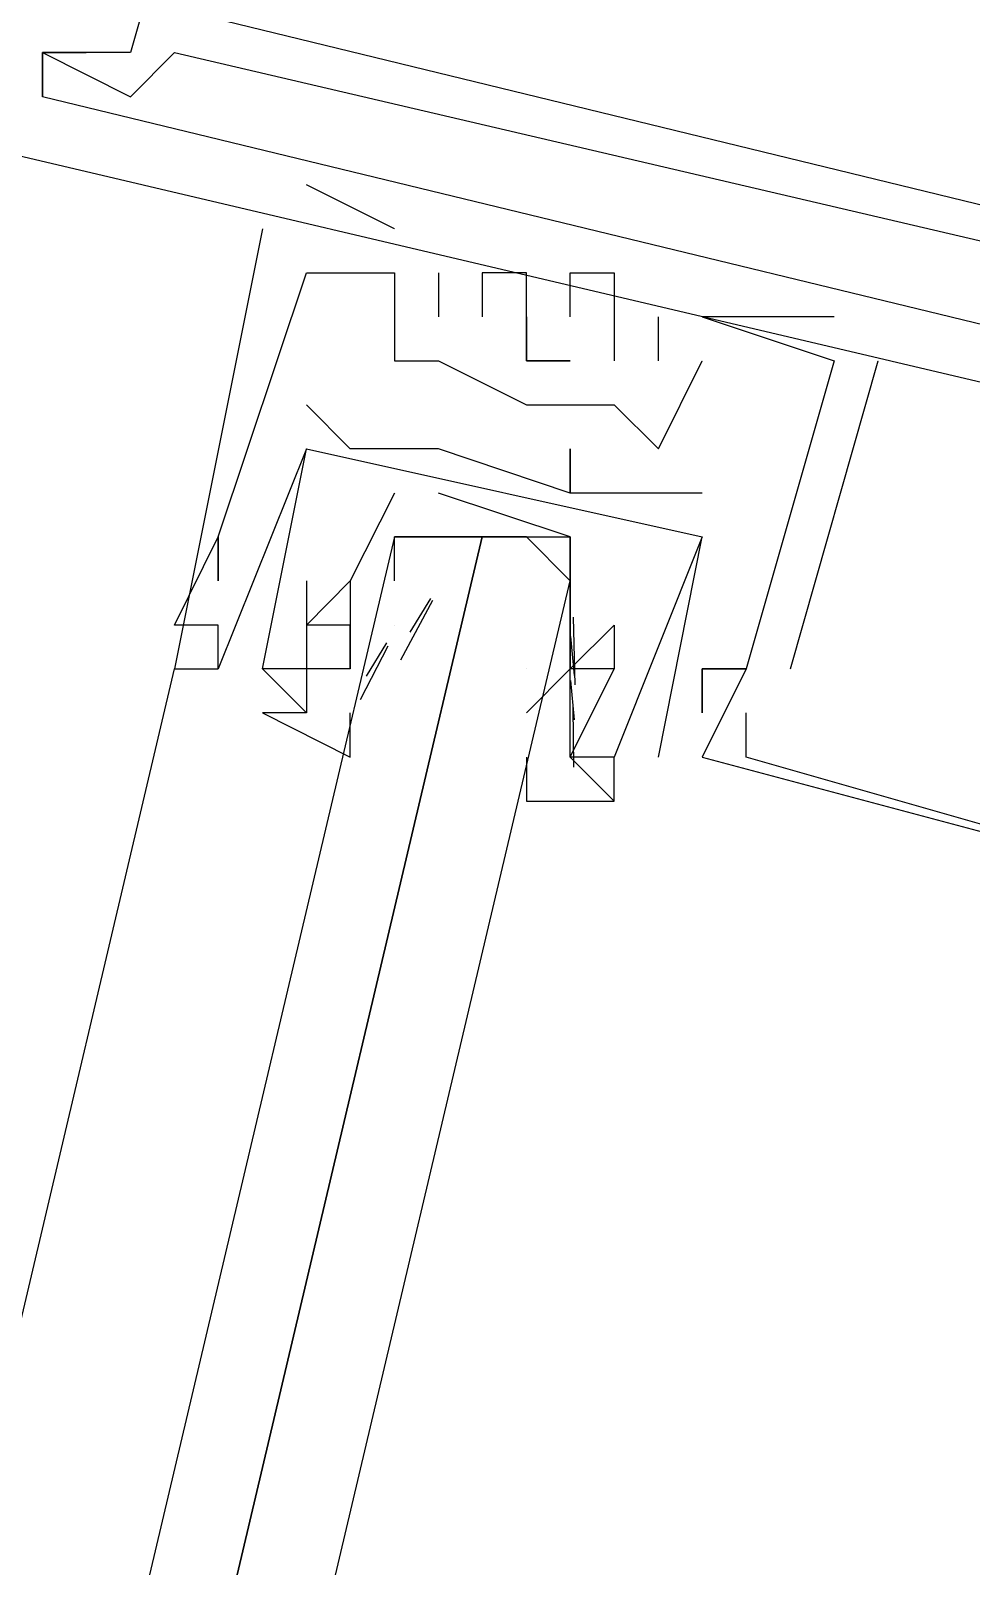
# Model space of a CAD drawing. Header units: feet. Extents: x -84 to 198, y -22 to 181.
# Drawn here: x 117.2364 to 117.5215, y 74.7193 to 75.1844 of the extents above; entities that cross this region are included whole.
import ezdxf

# ---------------------------------------------------------------- set-up
doc = ezdxf.new("R2010")
doc.units = ezdxf.units.FT
doc.layers.add('A-LINEA', color=7, linetype='CONTINUOUS')

msp = doc.modelspace()

# ---------------------------------------------------------------- linework, layer by layer
at = {"layer": 'A-LINEA'}
for p, q in [((117.24, 75.1778), (117.24, 75.1778)), ((117.24, 75.1778), (117.24, 75.1778)), ((117.24, 75.1778), (117.24, 75.1778)), ((117.24, 75.1778), (117.24, 75.1778)), ((117.24, 75.1778), (117.24, 75.1778)), ((117.24, 75.1778), (117.24, 75.1778)), ((117.24, 75.1778), (117.24, 75.1778)), ((117.24, 75.1778), (117.24, 75.1778)), ((117.24, 75.1778), (117.24, 75.1778)), ((117.24, 75.1778), (117.24, 75.1778)), ((117.24, 75.1778), (117.24, 75.1778)), ((117.24, 75.1778), (117.24, 75.1778)), ((117.24, 75.1778), (117.24, 75.1778)), ((117.24, 75.1778), (117.24, 75.1778)), ((117.24, 75.1778), (117.24, 75.1778)), ((117.24, 75.1778), (117.24, 75.1778)), ((117.24, 75.1778), (117.24, 75.1778)), ((117.24, 75.1778), (117.24, 75.1778)), ((117.2533, 75.1778), (117.2533, 75.1778)), ((117.2533, 75.1778), (117.2533, 75.1778)), ((117.2533, 75.1778), (117.2533, 75.1778)), ((117.2533, 75.1778), (117.2533, 75.1778)), ((117.2533, 75.1778), (117.2533, 75.1778)), ((117.2533, 75.1778), (117.2533, 75.1778)), ((117.2667, 75.1778), (117.2667, 75.1778)), ((117.2667, 75.1778), (117.2667, 75.1778)), ((117.2667, 75.1778), (117.2667, 75.1778)), ((117.2667, 75.1778), (117.2667, 75.1778)), ((117.2667, 75.1778), (117.2667, 75.1778)), ((117.2667, 75.1778), (117.2667, 75.1778)), ((117.28, 75.1778), (117.28, 75.1778)), ((117.28, 75.1778), (117.28, 75.1778)), ((117.28, 75.1778), (117.28, 75.1778)), ((117.28, 75.1778), (117.28, 75.1778)), ((117.28, 75.1778), (117.28, 75.1778)), ((117.28, 75.1778), (117.28, 75.1778)), ((117.24, 75.1644), (117.24, 75.1644)), ((117.24, 75.1644), (117.24, 75.1644)), ((117.24, 75.1644), (117.24, 75.1644)), ((117.24, 75.1644), (117.24, 75.1644)), ((117.24, 75.1644), (117.24, 75.1644)), ((117.24, 75.1644), (117.24, 75.1644)), ((117.24, 75.1644), (117.24, 75.1644)), ((117.24, 75.1644), (117.24, 75.1644)), ((117.24, 75.1644), (117.24, 75.1644)), ((117.24, 75.1644), (117.24, 75.1644)), ((117.24, 75.1644), (117.24, 75.1644)), ((117.24, 75.1644), (117.24, 75.1644)), ((117.2667, 75.1644), (117.2667, 75.1644)), ((117.2667, 75.1644), (117.2667, 75.1644)), ((117.2667, 75.1644), (117.2667, 75.1644)), ((117.2667, 75.1644), (117.2667, 75.1644)), ((117.2667, 75.1644), (117.2667, 75.1644)), ((117.2667, 75.1644), (117.2667, 75.1644)), ((117.3467, 75.1244), (117.32, 75.1378)), ((117.32, 75.1378), (117.32, 75.1378)), ((117.3467, 75.1244), (117.32, 75.1378)), ((117.32, 75.1378), (117.32, 75.1378)), ((117.3467, 75.1244), (117.32, 75.1378)), ((117.32, 75.1378), (117.32, 75.1378)), ((117.3467, 75.1244), (117.32, 75.1378)), ((117.32, 75.1378), (117.32, 75.1378)), ((117.3467, 75.1244), (117.32, 75.1378)), ((117.32, 75.1378), (117.32, 75.1378)), ((117.3467, 75.1244), (117.32, 75.1378)), ((117.32, 75.1378), (117.32, 75.1378)), ((117.3067, 75.1244), (117.3067, 75.1244)), ((117.3067, 75.1244), (117.3067, 75.1244)), ((117.3067, 75.1244), (117.3067, 75.1244)), ((117.3067, 75.1244), (117.3067, 75.1244)), ((117.3067, 75.1244), (117.3067, 75.1244)), ((117.3067, 75.1244), (117.3067, 75.1244)), ((117.32, 75.1244), (117.32, 75.1244)), ((117.32, 75.1244), (117.32, 75.1244)), ((117.32, 75.1244), (117.32, 75.1244)), ((117.32, 75.1244), (117.32, 75.1244)), ((117.32, 75.1244), (117.32, 75.1244)), ((117.32, 75.1244), (117.32, 75.1244)), ((117.3467, 75.1244), (117.3467, 75.1244)), ((117.3467, 75.1244), (117.3467, 75.1244)), ((117.3467, 75.1244), (117.3467, 75.1244)), ((117.3467, 75.1244), (117.3467, 75.1244)), ((117.3467, 75.1244), (117.3467, 75.1244)), ((117.3467, 75.1244), (117.3467, 75.1244)), ((117.32, 75.1111), (117.32, 75.1111)), ((117.32, 75.1111), (117.32, 75.1111)), ((117.32, 75.1111), (117.32, 75.1111)), ((117.32, 75.1111), (117.32, 75.1111)), ((117.32, 75.1111), (117.32, 75.1111)), ((117.32, 75.1111), (117.32, 75.1111)), ((117.3467, 75.1111), (117.3467, 75.1111)), ((117.3467, 75.1111), (117.3467, 75.1111)), ((117.3467, 75.1111), (117.3467, 75.1111)), ((117.3467, 75.1111), (117.3467, 75.1111)), ((117.3467, 75.1111), (117.3467, 75.1111)), ((117.3467, 75.1111), (117.3467, 75.1111)), ((117.3467, 75.1111), (117.3467, 75.1111)), ((117.3467, 75.1111), (117.3467, 75.1111)), ((117.3467, 75.1111), (117.3467, 75.1111)), ((117.3467, 75.1111), (117.3467, 75.1111)), ((117.3467, 75.1111), (117.3467, 75.1111)), ((117.3467, 75.1111), (117.3467, 75.1111)), ((117.36, 75.1111), (117.36, 75.1111)), ((117.36, 75.1111), (117.36, 75.1111)), ((117.36, 75.1111), (117.36, 75.1111)), ((117.36, 75.1111), (117.36, 75.1111)), ((117.36, 75.1111), (117.36, 75.1111)), ((117.36, 75.1111), (117.36, 75.1111)), ((117.3733, 75.1111), (117.3733, 75.1111)), ((117.3733, 75.1111), (117.3733, 75.1111)), ((117.3733, 75.1111), (117.3733, 75.1111)), ((117.3733, 75.1111), (117.3733, 75.1111)), ((117.3733, 75.1111), (117.3733, 75.1111)), ((117.3733, 75.1111), (117.3733, 75.1111)), ((117.3867, 75.1111), (117.3867, 75.1111)), ((117.3867, 75.1111), (117.3867, 75.1111)), ((117.3867, 75.1111), (117.3867, 75.1111)), ((117.3867, 75.1111), (117.3867, 75.1111)), ((117.3867, 75.1111), (117.3867, 75.1111)), ((117.3867, 75.1111), (117.3867, 75.1111)), ((117.4, 75.1111), (117.4, 75.1111)), ((117.4, 75.1111), (117.4, 75.1111)), ((117.4, 75.1111), (117.4, 75.1111)), ((117.4, 75.1111), (117.4, 75.1111)), ((117.4, 75.1111), (117.4, 75.1111)), ((117.4, 75.1111), (117.4, 75.1111)), ((117.4133, 75.1111), (117.4133, 75.1111)), ((117.4133, 75.1111), (117.4133, 75.1111)), ((117.4133, 75.1111), (117.4133, 75.1111)), ((117.4133, 75.1111), (117.4133, 75.1111)), ((117.4133, 75.1111), (117.4133, 75.1111)), ((117.4133, 75.1111), (117.4133, 75.1111)), ((117.36, 75.0978), (117.36, 75.0978)), ((117.36, 75.0978), (117.36, 75.0978)), ((117.36, 75.0978), (117.36, 75.0978)), ((117.36, 75.0978), (117.36, 75.0978)), ((117.36, 75.0978), (117.36, 75.0978)), ((117.36, 75.0978), (117.36, 75.0978)), ((117.3733, 75.0978), (117.3733, 75.0978)), ((117.3733, 75.0978), (117.3733, 75.0978)), ((117.3733, 75.0978), (117.3733, 75.0978)), ((117.3733, 75.0978), (117.3733, 75.0978)), ((117.3733, 75.0978), (117.3733, 75.0978)), ((117.3733, 75.0978), (117.3733, 75.0978)), ((117.3867, 75.0978), (117.3867, 75.0978)), ((117.3867, 75.0978), (117.3867, 75.0978)), ((117.3867, 75.0978), (117.3867, 75.0978)), ((117.3867, 75.0978), (117.3867, 75.0978)), ((117.3867, 75.0978), (117.3867, 75.0978)), ((117.3867, 75.0978), (117.3867, 75.0978)), ((117.4, 75.0978), (117.4, 75.0978)), ((117.4, 75.0978), (117.4, 75.0978)), ((117.4, 75.0978), (117.4, 75.0978)), ((117.4, 75.0978), (117.4, 75.0978)), ((117.4, 75.0978), (117.4, 75.0978)), ((117.4, 75.0978), (117.4, 75.0978)), ((117.4267, 75.0844), (117.4267, 75.0978)), ((117.4267, 75.0978), (117.4267, 75.0978)), ((117.4267, 75.0844), (117.4267, 75.0978)), ((117.4267, 75.0978), (117.4267, 75.0978)), ((117.4267, 75.0844), (117.4267, 75.0978)), ((117.4267, 75.0978), (117.4267, 75.0978)), ((117.4267, 75.0844), (117.4267, 75.0978)), ((117.4267, 75.0978), (117.4267, 75.0978)), ((117.4267, 75.0844), (117.4267, 75.0978)), ((117.4267, 75.0978), (117.4267, 75.0978)), ((117.4267, 75.0844), (117.4267, 75.0978)), ((117.4267, 75.0978), (117.4267, 75.0978)), ((117.44, 75.0978), (117.44, 75.0978)), ((117.44, 75.0978), (117.44, 75.0978)), ((117.44, 75.0978), (117.44, 75.0978)), ((117.44, 75.0978), (117.44, 75.0978)), ((117.44, 75.0978), (117.44, 75.0978)), ((117.44, 75.0978), (117.44, 75.0978)), ((117.44, 75.0978), (117.44, 75.0978)), ((117.44, 75.0978), (117.44, 75.0978)), ((117.44, 75.0978), (117.44, 75.0978)), ((117.44, 75.0978), (117.44, 75.0978)), ((117.44, 75.0978), (117.44, 75.0978)), ((117.44, 75.0978), (117.44, 75.0978)), ((117.48, 75.0978), (117.48, 75.0978)), ((117.48, 75.0978), (117.48, 75.0978)), ((117.48, 75.0978), (117.48, 75.0978)), ((117.48, 75.0978), (117.48, 75.0978)), ((117.48, 75.0978), (117.48, 75.0978)), ((117.48, 75.0978), (117.48, 75.0978)), ((117.3467, 75.0844), (117.3467, 75.0844)), ((117.3467, 75.0844), (117.3467, 75.0844)), ((117.3467, 75.0844), (117.3467, 75.0844)), ((117.3467, 75.0844), (117.3467, 75.0844)), ((117.3467, 75.0844), (117.3467, 75.0844)), ((117.3467, 75.0844), (117.3467, 75.0844)), ((117.36, 75.0844), (117.36, 75.0844)), ((117.36, 75.0844), (117.36, 75.0844)), ((117.36, 75.0844), (117.36, 75.0844)), ((117.36, 75.0844), (117.36, 75.0844)), ((117.36, 75.0844), (117.36, 75.0844)), ((117.36, 75.0844), (117.36, 75.0844)), ((117.3867, 75.0844), (117.3867, 75.0844)), ((117.3867, 75.0844), (117.3867, 75.0844)), ((117.3867, 75.0844), (117.3867, 75.0844)), ((117.3867, 75.0844), (117.3867, 75.0844)), ((117.3867, 75.0844), (117.3867, 75.0844)), ((117.3867, 75.0844), (117.3867, 75.0844)), ((117.4133, 75.0844), (117.4133, 75.0844)), ((117.4133, 75.0844), (117.4133, 75.0844)), ((117.4133, 75.0844), (117.4133, 75.0844)), ((117.4133, 75.0844), (117.4133, 75.0844)), ((117.4133, 75.0844), (117.4133, 75.0844)), ((117.4133, 75.0844), (117.4133, 75.0844)), ((117.4267, 75.0844), (117.4267, 75.0844)), ((117.4267, 75.0844), (117.4267, 75.0844)), ((117.4267, 75.0844), (117.4267, 75.0844)), ((117.4267, 75.0844), (117.4267, 75.0844)), ((117.4267, 75.0844), (117.4267, 75.0844)), ((117.4267, 75.0844), (117.4267, 75.0844)), ((117.44, 75.0844), (117.44, 75.0844)), ((117.44, 75.0844), (117.44, 75.0844)), ((117.44, 75.0844), (117.44, 75.0844)), ((117.44, 75.0844), (117.44, 75.0844)), ((117.44, 75.0844), (117.44, 75.0844)), ((117.44, 75.0844), (117.44, 75.0844)), ((117.4667, 74.9911), (117.4933, 75.0844)), ((117.4667, 74.9911), (117.4933, 75.0844)), ((117.4667, 74.9911), (117.4933, 75.0844)), ((117.4667, 74.9911), (117.4933, 75.0844)), ((117.4667, 74.9911), (117.4933, 75.0844)), ((117.4667, 74.9911), (117.4933, 75.0844)), ((117.48, 75.0844), (117.48, 75.0844)), ((117.48, 75.0844), (117.48, 75.0844)), ((117.48, 75.0844), (117.48, 75.0844)), ((117.48, 75.0844), (117.48, 75.0844)), ((117.48, 75.0844), (117.48, 75.0844)), ((117.48, 75.0844), (117.48, 75.0844)), ((117.48, 75.0844), (117.48, 75.0844)), ((117.48, 75.0844), (117.48, 75.0844)), ((117.48, 75.0844), (117.48, 75.0844)), ((117.48, 75.0844), (117.48, 75.0844)), ((117.48, 75.0844), (117.48, 75.0844)), ((117.48, 75.0844), (117.48, 75.0844)), ((117.4933, 75.0844), (117.4933, 75.0844)), ((117.4933, 75.0844), (117.4933, 75.0844)), ((117.4933, 75.0844), (117.4933, 75.0844)), ((117.4933, 75.0844), (117.4933, 75.0844)), ((117.4933, 75.0844), (117.4933, 75.0844)), ((117.4933, 75.0844), (117.4933, 75.0844)), ((117.32, 75.0711), (117.32, 75.0711)), ((117.32, 75.0711), (117.32, 75.0711)), ((117.32, 75.0711), (117.32, 75.0711)), ((117.32, 75.0711), (117.32, 75.0711)), ((117.3867, 75.0711), (117.3867, 75.0711)), ((117.3867, 75.0711), (117.3867, 75.0711)), ((117.3867, 75.0711), (117.3867, 75.0711)), ((117.3867, 75.0711), (117.3867, 75.0711)), ((117.3867, 75.0711), (117.3867, 75.0711)), ((117.3867, 75.0711), (117.3867, 75.0711)), ((117.4133, 75.0711), (117.4133, 75.0711)), ((117.4133, 75.0711), (117.4133, 75.0711)), ((117.4133, 75.0711), (117.4133, 75.0711)), ((117.4133, 75.0711), (117.4133, 75.0711)), ((117.4133, 75.0711), (117.4133, 75.0711)), ((117.4133, 75.0711), (117.4133, 75.0711)), ((117.32, 75.0578), (117.2933, 74.9911)), ((117.32, 75.0578), (117.2933, 74.9911)), ((117.32, 75.0578), (117.2933, 74.9911)), ((117.32, 75.0578), (117.2933, 74.9911)), ((117.32, 75.0578), (117.32, 75.0578)), ((117.32, 75.0578), (117.32, 75.0578)), ((117.32, 75.0578), (117.32, 75.0578)), ((117.32, 75.0578), (117.32, 75.0578)), ((117.3333, 75.0578), (117.3333, 75.0578)), ((117.3333, 75.0578), (117.3333, 75.0578)), ((117.3333, 75.0578), (117.3333, 75.0578)), ((117.3333, 75.0578), (117.3333, 75.0578)), ((117.3467, 75.0578), (117.3467, 75.0578)), ((117.3467, 75.0578), (117.3467, 75.0578)), ((117.3467, 75.0578), (117.3467, 75.0578)), ((117.3467, 75.0578), (117.3467, 75.0578)), ((117.36, 75.0578), (117.36, 75.0578)), ((117.36, 75.0578), (117.36, 75.0578)), ((117.36, 75.0578), (117.36, 75.0578)), ((117.36, 75.0578), (117.36, 75.0578)), ((117.4, 75.0578), (117.4, 75.0578)), ((117.4, 75.0578), (117.4, 75.0578)), ((117.4, 75.0578), (117.4, 75.0578)), ((117.4, 75.0578), (117.4, 75.0578)), ((117.4267, 75.0578), (117.4267, 75.0578)), ((117.4267, 75.0578), (117.4267, 75.0578)), ((117.4267, 75.0578), (117.4267, 75.0578)), ((117.4267, 75.0578), (117.4267, 75.0578)), ((117.4267, 75.0578), (117.4267, 75.0578)), ((117.4267, 75.0578), (117.4267, 75.0578)), ((117.4, 75.0444), (117.4, 75.0444)), ((117.4, 75.0444), (117.4, 75.0444)), ((117.4, 75.0444), (117.4, 75.0444)), ((117.4, 75.0444), (117.4, 75.0444)), ((117.4, 75.0444), (117.4, 75.0444)), ((117.4, 75.0444), (117.4, 75.0444)), ((117.4, 75.0444), (117.4, 75.0444)), ((117.4, 75.0444), (117.4, 75.0444)), ((117.4133, 75.0444), (117.4133, 75.0444)), ((117.4133, 75.0444), (117.4133, 75.0444)), ((117.4133, 75.0444), (117.4133, 75.0444)), ((117.4133, 75.0444), (117.4133, 75.0444)), ((117.4267, 75.0444), (117.4267, 75.0444)), ((117.4267, 75.0444), (117.4267, 75.0444)), ((117.4267, 75.0444), (117.4267, 75.0444)), ((117.4267, 75.0444), (117.4267, 75.0444)), ((117.44, 75.0444), (117.44, 75.0444)), ((117.44, 75.0444), (117.44, 75.0444)), ((117.44, 75.0444), (117.44, 75.0444)), ((117.44, 75.0444), (117.44, 75.0444)), ((117.2933, 75.0311), (117.2933, 75.0311)), ((117.2933, 75.0311), (117.2933, 75.0311)), ((117.2933, 75.0311), (117.2933, 75.0311)), ((117.2933, 75.0311), (117.2933, 75.0311)), ((117.2933, 75.0311), (117.2933, 75.0311)), ((117.2933, 75.0311), (117.2933, 75.0311)), ((117.2933, 75.0311), (117.2933, 75.0311)), ((117.2933, 75.0311), (117.2933, 75.0311)), ((117.2933, 75.0311), (117.2933, 75.0311)), ((117.2933, 75.0311), (117.2933, 75.0311)), ((117.2933, 75.0311), (117.2933, 75.0311)), ((117.2933, 75.0311), (117.2933, 75.0311)), ((117.3467, 75.0311), (117.3467, 75.0311)), ((117.3467, 75.0311), (117.3467, 75.0311)), ((117.3733, 75.0311), (117.3867, 75.0311)), ((117.3733, 75.0311), (117.3867, 75.0311)), ((117.4267, 74.9644), (117.44, 75.0311)), ((117.4267, 74.9644), (117.44, 75.0311)), ((117.4267, 74.9644), (117.44, 75.0311)), ((117.4267, 74.9644), (117.44, 75.0311)), ((117.44, 75.0311), (117.44, 75.0311)), ((117.44, 75.0311), (117.44, 75.0311)), ((117.44, 75.0311), (117.44, 75.0311)), ((117.44, 75.0311), (117.44, 75.0311)), ((117.44, 75.0311), (117.44, 75.0311)), ((117.44, 75.0311), (117.44, 75.0311)), ((117.44, 75.0311), (117.44, 75.0311)), ((117.44, 75.0311), (117.44, 75.0311)), ((117.2933, 75.0178), (117.2933, 75.0178)), ((117.2933, 75.0178), (117.2933, 75.0178)), ((117.2933, 75.0178), (117.2933, 75.0178)), ((117.2933, 75.0178), (117.2933, 75.0178)), ((117.2933, 75.0178), (117.2933, 75.0178)), ((117.2933, 75.0178), (117.2933, 75.0178)), ((117.32, 75.0178), (117.32, 75.0178)), ((117.32, 75.0178), (117.32, 75.0178)), ((117.32, 75.0178), (117.32, 75.0178)), ((117.32, 75.0178), (117.32, 75.0178)), ((117.3333, 75.0178), (117.3333, 75.0178)), ((117.3333, 75.0178), (117.3333, 75.0178)), ((117.3333, 75.0178), (117.3333, 75.0178)), ((117.3333, 75.0178), (117.3333, 75.0178)), ((117.3467, 75.0178), (117.3467, 75.0178)), ((117.3467, 75.0178), (117.3467, 75.0178)), ((117.4, 75.0178), (117.4, 75.0178)), ((117.4, 75.0178), (117.4, 75.0178)), ((117.3486, 74.9939), (117.3583, 75.0119)), ((117.3486, 74.9939), (117.3583, 75.0119)), ((117.3515, 75.0022), (117.3577, 75.0124)), ((117.3515, 75.0022), (117.3577, 75.0124)), ((117.4009, 75.0068), (117.4014, 74.9863)), ((117.4009, 75.0068), (117.4014, 74.9863)), ((117.28, 75.0044), (117.28, 75.0044)), ((117.28, 75.0044), (117.28, 75.0044)), ((117.28, 75.0044), (117.28, 75.0044)), ((117.28, 75.0044), (117.28, 75.0044)), ((117.28, 75.0044), (117.28, 75.0044)), ((117.28, 75.0044), (117.28, 75.0044)), ((117.2933, 75.0044), (117.2933, 75.0044)), ((117.2933, 75.0044), (117.2933, 75.0044)), ((117.2933, 75.0044), (117.2933, 75.0044)), ((117.2933, 75.0044), (117.2933, 75.0044)), ((117.2933, 75.0044), (117.2933, 75.0044)), ((117.2933, 75.0044), (117.2933, 75.0044)), ((117.32, 75.0044), (117.32, 75.0044)), ((117.32, 75.0044), (117.32, 75.0044)), ((117.32, 75.0044), (117.32, 75.0044)), ((117.32, 75.0044), (117.32, 75.0044)), ((117.3333, 75.0044), (117.3333, 75.0044)), ((117.3333, 74.9911), (117.3333, 75.0044)), ((117.3333, 75.0044), (117.3333, 75.0044)), ((117.3333, 75.0044), (117.3333, 75.0044)), ((117.3333, 74.9911), (117.3333, 75.0044)), ((117.3333, 75.0044), (117.3333, 75.0044)), ((117.3467, 75.0044), (117.3467, 75.0044)), ((117.3467, 75.0044), (117.3467, 75.0044)), ((117.4, 75.0044), (117.4, 75.0044)), ((117.4, 75.0044), (117.4, 75.0044)), ((117.4, 75.0044), (117.4, 75.0044)), ((117.4, 75.0044), (117.4, 75.0044)), ((117.4133, 75.0044), (117.4133, 75.0044)), ((117.4133, 75.0044), (117.4133, 75.0044)), ((117.4133, 75.0044), (117.4133, 75.0044)), ((117.4133, 75.0044), (117.4133, 75.0044)), ((117.4133, 75.0044), (117.4133, 75.0044)), ((117.4133, 75.0044), (117.4133, 75.0044)), ((117.4133, 75.0044), (117.4133, 75.0044)), ((117.4133, 75.0044), (117.4133, 75.0044)), ((117.4133, 75.0044), (117.4133, 75.0044)), ((117.4133, 75.0044), (117.4133, 75.0044)), ((117.4133, 75.0044), (117.4133, 75.0044)), ((117.4133, 75.0044), (117.4133, 75.0044)), ((117.3364, 74.9818), (117.3448, 74.9981)), ((117.3364, 74.9818), (117.3448, 74.9981)), ((117.3382, 74.9889), (117.3444, 74.999)), ((117.3382, 74.9889), (117.3444, 74.999)), ((117.4001, 75.0009), (117.4012, 74.9891)), ((117.4001, 75.0009), (117.4012, 74.9891)), ((116.8933, 73.3511), (117.28, 74.9911)), ((116.8933, 73.3511), (117.28, 74.9911)), ((117.28, 74.9911), (117.28, 74.9911)), ((117.28, 74.9911), (117.28, 74.9911)), ((117.28, 74.9911), (117.28, 74.9911)), ((117.28, 74.9911), (117.28, 74.9911)), ((117.28, 74.9911), (117.28, 74.9911)), ((117.28, 74.9911), (117.28, 74.9911)), ((117.2933, 74.9911), (117.2933, 74.9911)), ((117.2933, 74.9911), (117.2933, 74.9911)), ((117.2933, 74.9911), (117.2933, 74.9911)), ((117.2933, 74.9911), (117.2933, 74.9911)), ((117.2933, 74.9911), (117.2933, 74.9911)), ((117.2933, 74.9911), (117.2933, 74.9911)), ((117.2933, 74.9911), (117.2933, 74.9911)), ((117.2933, 74.9911), (117.2933, 74.9911)), ((117.2933, 74.9911), (117.2933, 74.9911)), ((117.2933, 74.9911), (117.2933, 74.9911)), ((117.3067, 74.9911), (117.32, 74.9778)), ((117.3067, 74.9911), (117.3067, 74.9911)), ((117.3067, 74.9911), (117.3067, 74.9911)), ((117.3067, 74.9911), (117.32, 74.9778)), ((117.3067, 74.9911), (117.3067, 74.9911)), ((117.3067, 74.9911), (117.3067, 74.9911)), ((117.3067, 74.9911), (117.32, 74.9778)), ((117.3067, 74.9911), (117.3067, 74.9911)), ((117.3067, 74.9911), (117.3067, 74.9911)), ((117.3067, 74.9911), (117.32, 74.9778)), ((117.3067, 74.9911), (117.3067, 74.9911)), ((117.3067, 74.9911), (117.3067, 74.9911)), ((117.32, 74.9911), (117.32, 74.9911)), ((117.32, 74.9911), (117.32, 74.9911)), ((117.32, 74.9911), (117.32, 74.9911)), ((117.32, 74.9911), (117.32, 74.9911)), ((117.3333, 74.9911), (117.3333, 74.9911)), ((117.3333, 74.9911), (117.3333, 74.9911)), ((117.3333, 74.9911), (117.3333, 74.9911)), ((117.3333, 74.9911), (117.3333, 74.9911)), ((117.4, 74.9911), (117.3867, 74.9778)), ((117.3867, 74.9911), (117.3867, 74.9911)), ((117.4, 74.9911), (117.3867, 74.9778)), ((117.3867, 74.9911), (117.3867, 74.9911)), ((117.4, 74.9911), (117.4, 74.9911)), ((117.4, 74.9911), (117.4, 74.9911)), ((117.4, 74.9911), (117.4, 74.9911)), ((117.4, 74.9911), (117.4, 74.9911)), ((117.4, 74.9911), (117.4, 74.9911)), ((117.4, 74.9911), (117.4, 74.9911)), ((117.4, 74.9911), (117.4, 74.9911)), ((117.4, 74.9911), (117.4, 74.9911)), ((117.4133, 74.9911), (117.4133, 74.9911)), ((117.4133, 74.9911), (117.4133, 74.9911)), ((117.4133, 74.9911), (117.4133, 74.9911)), ((117.4133, 74.9911), (117.4133, 74.9911)), ((117.4133, 74.9911), (117.4133, 74.9911)), ((117.4133, 74.9911), (117.4133, 74.9911)), ((117.4133, 74.9911), (117.4133, 74.9911)), ((117.4133, 74.9911), (117.4133, 74.9911)), ((117.44, 74.9911), (117.44, 74.9911)), ((117.44, 74.9911), (117.44, 74.9911)), ((117.44, 74.9911), (117.44, 74.9911)), ((117.44, 74.9911), (117.44, 74.9911)), ((117.44, 74.9911), (117.44, 74.9911)), ((117.44, 74.9911), (117.44, 74.9911)), ((117.44, 74.9911), (117.44, 74.9911)), ((117.44, 74.9911), (117.44, 74.9911)), ((117.44, 74.9911), (117.44, 74.9911)), ((117.44, 74.9911), (117.44, 74.9911)), ((117.44, 74.9911), (117.44, 74.9911)), ((117.44, 74.9911), (117.44, 74.9911)), ((117.4533, 74.9911), (117.4533, 74.9911)), ((117.4533, 74.9911), (117.4533, 74.9911)), ((117.4533, 74.9911), (117.4533, 74.9911)), ((117.4533, 74.9911), (117.4533, 74.9911)), ((117.4533, 74.9911), (117.4533, 74.9911)), ((117.4533, 74.9911), (117.4533, 74.9911)), ((117.4533, 74.9911), (117.4533, 74.9911)), ((117.4533, 74.9911), (117.4533, 74.9911)), ((117.4533, 74.9911), (117.4533, 74.9911)), ((117.4533, 74.9911), (117.4533, 74.9911)), ((117.4533, 74.9911), (117.4533, 74.9911)), ((117.4533, 74.9911), (117.4533, 74.9911)), ((117.4533, 74.9911), (117.4533, 74.9911)), ((117.4533, 74.9911), (117.4533, 74.9911)), ((117.4533, 74.9911), (117.4533, 74.9911)), ((117.4533, 74.9911), (117.4533, 74.9911)), ((117.4533, 74.9911), (117.4533, 74.9911)), ((117.4533, 74.9911), (117.4533, 74.9911)), ((117.4667, 74.9911), (117.4667, 74.9911)), ((117.4667, 74.9911), (117.4667, 74.9911)), ((117.4667, 74.9911), (117.4667, 74.9911)), ((117.4667, 74.9911), (117.4667, 74.9911)), ((117.4667, 74.9911), (117.4667, 74.9911)), ((117.4667, 74.9911), (117.4667, 74.9911)), ((117.4001, 74.9876), (117.4012, 74.9757)), ((117.4001, 74.9876), (117.4012, 74.9757)), ((117.4008, 74.9796), (117.401, 74.9613)), ((117.4008, 74.9796), (117.401, 74.9613)), ((117.32, 74.9778), (117.32, 74.9778)), ((117.32, 74.9778), (117.32, 74.9778)), ((117.32, 74.9778), (117.32, 74.9778)), ((117.32, 74.9778), (117.32, 74.9778)), ((117.3867, 74.9778), (117.3867, 74.9778)), ((117.3867, 74.9778), (117.3867, 74.9778)), ((117.3867, 74.9778), (117.3867, 74.9778)), ((117.3867, 74.9778), (117.3867, 74.9778)), ((117.44, 74.9778), (117.44, 74.9778)), ((117.44, 74.9778), (117.44, 74.9778)), ((117.44, 74.9778), (117.44, 74.9778)), ((117.44, 74.9778), (117.44, 74.9778)), ((117.44, 74.9778), (117.44, 74.9778)), ((117.44, 74.9778), (117.44, 74.9778)), ((117.4533, 74.9778), (117.4533, 74.9778)), ((117.4533, 74.9778), (117.4533, 74.9778)), ((117.4533, 74.9778), (117.4533, 74.9778)), ((117.4533, 74.9778), (117.4533, 74.9778)), ((117.4533, 74.9778), (117.4533, 74.9778)), ((117.4533, 74.9778), (117.4533, 74.9778)), ((117.4, 74.9644), (117.4133, 74.9511)), ((117.4, 74.9644), (117.4, 74.9644)), ((117.4, 74.9644), (117.4, 74.9644)), ((117.4, 74.9644), (117.4133, 74.9511)), ((117.4, 74.9644), (117.4, 74.9644)), ((117.4, 74.9644), (117.4, 74.9644)), ((117.4, 74.9644), (117.4133, 74.9511)), ((117.4, 74.9644), (117.4, 74.9644)), ((117.4, 74.9644), (117.4, 74.9644)), ((117.4, 74.9644), (117.4133, 74.9511)), ((117.4, 74.9644), (117.4, 74.9644)), ((117.4, 74.9644), (117.4, 74.9644)), ((117.4133, 74.9644), (117.4133, 74.9644)), ((117.4133, 74.9644), (117.4133, 74.9644)), ((117.4133, 74.9644), (117.4133, 74.9644)), ((117.4133, 74.9644), (117.4133, 74.9644)), ((117.4133, 74.9644), (117.4133, 74.9644)), ((117.4133, 74.9644), (117.4133, 74.9644)), ((117.4133, 74.9644), (117.4133, 74.9644)), ((117.4133, 74.9644), (117.4133, 74.9644)), ((117.4267, 74.9644), (117.4267, 74.9644)), ((117.4267, 74.9644), (117.4267, 74.9644)), ((117.4267, 74.9644), (117.4267, 74.9644)), ((117.4267, 74.9644), (117.4267, 74.9644)), ((117.44, 74.9644), (117.44, 74.9644)), ((117.44, 74.9644), (117.44, 74.9644)), ((117.44, 74.9644), (117.44, 74.9644)), ((117.44, 74.9644), (117.44, 74.9644)), ((117.44, 74.9644), (117.44, 74.9644)), ((117.44, 74.9644), (117.44, 74.9644)), ((117.4533, 74.9644), (117.4533, 74.9644)), ((117.4533, 74.9644), (117.4533, 74.9644)), ((117.4533, 74.9644), (117.4533, 74.9644)), ((117.4533, 74.9644), (117.4533, 74.9644)), ((117.4533, 74.9644), (117.4533, 74.9644)), ((117.4533, 74.9644), (117.4533, 74.9644)), ((117.4133, 74.9511), (117.4133, 74.9511)), ((117.4133, 74.9511), (117.4133, 74.9511)), ((117.4133, 74.9511), (117.4133, 74.9511)), ((117.4133, 74.9511), (117.4133, 74.9511))]:
    msp.add_line(p, q, dxfattribs=at)
for points in [[(117.88, 75.0044), (117.8933, 75.0044), (117.8933, 74.9911), (117.2133, 75.1511), (117.2533, 75.3111), (117.2667, 75.3111), (117.2667, 75.2978), (117.2533, 75.2978), (117.2533, 75.2711), (117.2533, 75.2844)], [(117.88, 75.0044), (117.8933, 75.0044), (117.8933, 74.9911), (117.2133, 75.1511), (117.2533, 75.3111), (117.2667, 75.3111), (117.2667, 75.2978), (117.2533, 75.2978), (117.2533, 75.2711), (117.2533, 75.2844)], [(117.88, 75.0044), (117.8933, 75.0044), (117.8933, 74.9911), (117.2133, 75.1511), (117.2533, 75.3111), (117.2667, 75.3111), (117.2667, 75.2978), (117.2533, 75.2978), (117.2533, 75.2711), (117.2533, 75.2844)], [(117.88, 75.0044), (117.8933, 75.0044), (117.8933, 74.9911), (117.2133, 75.1511), (117.2533, 75.3111), (117.2667, 75.3111), (117.2667, 75.2978), (117.2533, 75.2978), (117.2533, 75.2711), (117.2533, 75.2844)], [(117.88, 75.0044), (117.8933, 75.0044), (117.8933, 74.9911), (117.2133, 75.1511), (117.2533, 75.3111), (117.2667, 75.3111), (117.2667, 75.2978), (117.2533, 75.2978), (117.2533, 75.2711), (117.2533, 75.2844)], [(117.88, 75.0044), (117.8933, 75.0044), (117.8933, 74.9911), (117.2133, 75.1511), (117.2533, 75.3111), (117.2667, 75.3111), (117.2667, 75.2978), (117.2533, 75.2978), (117.2533, 75.2711), (117.2533, 75.2844)], [(117.7733, 75.0711), (117.8, 75.1511), (117.8, 75.1644), (117.8, 75.1644), (117.7733, 75.0711), (117.28, 75.1911), (117.2933, 75.2844), (117.28, 75.2711), (117.2933, 75.2711), (117.2667, 75.1778), (117.24, 75.1778), (117.24, 75.1644), (117.24, 75.1778)], [(117.7733, 75.0711), (117.8, 75.1511), (117.8, 75.1644), (117.8, 75.1644), (117.7733, 75.0711), (117.28, 75.1911), (117.2933, 75.2844), (117.28, 75.2711), (117.2933, 75.2711), (117.2667, 75.1778), (117.24, 75.1778), (117.24, 75.1644), (117.24, 75.1778)], [(117.7733, 75.0711), (117.8, 75.1511), (117.8, 75.1644), (117.8, 75.1644), (117.7733, 75.0711), (117.28, 75.1911), (117.2933, 75.2844), (117.28, 75.2711), (117.2933, 75.2711), (117.2667, 75.1778), (117.24, 75.1778), (117.24, 75.1644), (117.24, 75.1778)], [(117.7733, 75.0711), (117.8, 75.1511), (117.8, 75.1644), (117.8, 75.1644), (117.7733, 75.0711), (117.28, 75.1911), (117.2933, 75.2844), (117.28, 75.2711), (117.2933, 75.2711), (117.2667, 75.1778), (117.24, 75.1778), (117.24, 75.1644), (117.24, 75.1778)], [(117.7733, 75.0711), (117.8, 75.1511), (117.8, 75.1644), (117.8, 75.1644), (117.7733, 75.0711), (117.28, 75.1911), (117.2933, 75.2844), (117.28, 75.2711), (117.2933, 75.2711), (117.2667, 75.1778), (117.24, 75.1778), (117.24, 75.1644), (117.24, 75.1778)], [(117.7733, 75.0711), (117.8, 75.1511), (117.8, 75.1644), (117.8, 75.1644), (117.7733, 75.0711), (117.28, 75.1911), (117.2933, 75.2844), (117.28, 75.2711), (117.2933, 75.2711), (117.2667, 75.1778), (117.24, 75.1778), (117.24, 75.1644), (117.24, 75.1778)], [(117.24, 75.1778), (117.2667, 75.1644), (117.28, 75.1778), (117.68, 75.0844), (117.68, 75.0711)], [(117.24, 75.1644), (117.24, 75.1778), (117.2533, 75.1778)], [(117.24, 75.1778), (117.2667, 75.1644), (117.28, 75.1778), (117.68, 75.0844), (117.68, 75.0711)], [(117.24, 75.1644), (117.24, 75.1778), (117.2533, 75.1778)], [(117.24, 75.1778), (117.2667, 75.1644), (117.28, 75.1778), (117.68, 75.0844), (117.68, 75.0711)], [(117.24, 75.1644), (117.24, 75.1778), (117.2533, 75.1778)], [(117.24, 75.1778), (117.2667, 75.1644), (117.28, 75.1778), (117.68, 75.0844), (117.68, 75.0711)], [(117.24, 75.1644), (117.24, 75.1778), (117.2533, 75.1778)], [(117.24, 75.1778), (117.2667, 75.1644), (117.28, 75.1778), (117.68, 75.0844), (117.68, 75.0711)], [(117.24, 75.1644), (117.24, 75.1778), (117.2533, 75.1778)], [(117.24, 75.1778), (117.2667, 75.1644), (117.28, 75.1778), (117.68, 75.0844), (117.68, 75.0711)], [(117.24, 75.1644), (117.24, 75.1778), (117.2533, 75.1778)], [(117.8, 75.0978), (117.7867, 75.0978), (117.7733, 75.0311), (117.6933, 75.0578), (117.6933, 75.0844), (117.68, 75.0844), (117.68, 75.0711), (117.6933, 75.0711), (117.68, 75.0578), (117.24, 75.1644)], [(117.8, 75.0978), (117.7867, 75.0978), (117.7733, 75.0311), (117.6933, 75.0578), (117.6933, 75.0844), (117.68, 75.0844), (117.68, 75.0711), (117.6933, 75.0711), (117.68, 75.0578), (117.24, 75.1644)], [(117.8, 75.0978), (117.7867, 75.0978), (117.7733, 75.0311), (117.6933, 75.0578), (117.6933, 75.0844), (117.68, 75.0844), (117.68, 75.0711), (117.6933, 75.0711), (117.68, 75.0578), (117.24, 75.1644)], [(117.8, 75.0978), (117.7867, 75.0978), (117.7733, 75.0311), (117.6933, 75.0578), (117.6933, 75.0844), (117.68, 75.0844), (117.68, 75.0711), (117.6933, 75.0711), (117.68, 75.0578), (117.24, 75.1644)], [(117.8, 75.0978), (117.7867, 75.0978), (117.7733, 75.0311), (117.6933, 75.0578), (117.6933, 75.0844), (117.68, 75.0844), (117.68, 75.0711), (117.6933, 75.0711), (117.68, 75.0578), (117.24, 75.1644)], [(117.8, 75.0978), (117.7867, 75.0978), (117.7733, 75.0311), (117.6933, 75.0578), (117.6933, 75.0844), (117.68, 75.0844), (117.68, 75.0711), (117.6933, 75.0711), (117.68, 75.0578), (117.24, 75.1644)], [(117.3067, 75.1244), (117.28, 74.9911), (117.2933, 74.9911), (117.2933, 75.0044), (117.28, 75.0044), (117.2933, 75.0311), (117.2933, 75.0178), (117.2933, 75.0311), (117.32, 75.1111), (117.3467, 75.1111), (117.3467, 75.0844), (117.36, 75.0844), (117.3867, 75.0711), (117.4133, 75.0711), (117.4267, 75.0578), (117.44, 75.0844)], [(117.3067, 75.1244), (117.28, 74.9911), (117.2933, 74.9911), (117.2933, 75.0044), (117.28, 75.0044), (117.2933, 75.0311), (117.2933, 75.0178), (117.2933, 75.0311), (117.32, 75.1111), (117.3467, 75.1111), (117.3467, 75.0844), (117.36, 75.0844), (117.3867, 75.0711), (117.4133, 75.0711), (117.4267, 75.0578), (117.44, 75.0844)], [(117.3067, 75.1244), (117.28, 74.9911), (117.2933, 74.9911), (117.2933, 75.0044), (117.28, 75.0044), (117.2933, 75.0311), (117.2933, 75.0178), (117.2933, 75.0311), (117.32, 75.1111), (117.3467, 75.1111), (117.3467, 75.0844), (117.36, 75.0844), (117.3867, 75.0711), (117.4133, 75.0711), (117.4267, 75.0578), (117.44, 75.0844)], [(117.3067, 75.1244), (117.28, 74.9911), (117.2933, 74.9911), (117.2933, 75.0044), (117.28, 75.0044), (117.2933, 75.0311), (117.2933, 75.0178), (117.2933, 75.0311), (117.32, 75.1111), (117.3467, 75.1111), (117.3467, 75.0844), (117.36, 75.0844), (117.3867, 75.0711), (117.4133, 75.0711), (117.4267, 75.0578), (117.44, 75.0844)], [(117.3067, 75.1244), (117.28, 74.9911), (117.2933, 74.9911), (117.2933, 75.0044), (117.28, 75.0044), (117.2933, 75.0311), (117.2933, 75.0178), (117.2933, 75.0311), (117.32, 75.1111), (117.3467, 75.1111), (117.3467, 75.0844), (117.36, 75.0844), (117.3867, 75.0711), (117.4133, 75.0711), (117.4267, 75.0578), (117.44, 75.0844)], [(117.3067, 75.1244), (117.28, 74.9911), (117.2933, 74.9911), (117.2933, 75.0044), (117.28, 75.0044), (117.2933, 75.0311), (117.2933, 75.0178), (117.2933, 75.0311), (117.32, 75.1111), (117.3467, 75.1111), (117.3467, 75.0844), (117.36, 75.0844), (117.3867, 75.0711), (117.4133, 75.0711), (117.4267, 75.0578), (117.44, 75.0844)], [(117.36, 75.1111), (117.36, 75.0978), (117.36, 75.0978)], [(117.36, 75.1111), (117.36, 75.0978), (117.36, 75.0978)], [(117.36, 75.1111), (117.36, 75.0978), (117.36, 75.0978)], [(117.36, 75.1111), (117.36, 75.0978), (117.36, 75.0978)], [(117.36, 75.1111), (117.36, 75.0978), (117.36, 75.0978)], [(117.36, 75.1111), (117.36, 75.0978), (117.36, 75.0978)], [(117.3867, 75.0978), (117.3867, 75.1111), (117.3733, 75.1111), (117.3733, 75.0978)], [(117.3867, 75.0978), (117.3867, 75.1111), (117.3733, 75.1111), (117.3733, 75.0978)], [(117.3867, 75.0978), (117.3867, 75.1111), (117.3733, 75.1111), (117.3733, 75.0978)], [(117.3867, 75.0978), (117.3867, 75.1111), (117.3733, 75.1111), (117.3733, 75.0978)], [(117.3867, 75.0978), (117.3867, 75.1111), (117.3733, 75.1111), (117.3733, 75.0978)], [(117.3867, 75.0978), (117.3867, 75.1111), (117.3733, 75.1111), (117.3733, 75.0978)], [(117.4, 75.0978), (117.4, 75.1111), (117.4133, 75.1111), (117.4133, 75.0844), (117.4133, 75.0844)], [(117.4, 75.0978), (117.4, 75.1111), (117.4133, 75.1111), (117.4133, 75.0844), (117.4133, 75.0844)], [(117.4, 75.0978), (117.4, 75.1111), (117.4133, 75.1111), (117.4133, 75.0844), (117.4133, 75.0844)], [(117.4, 75.0978), (117.4, 75.1111), (117.4133, 75.1111), (117.4133, 75.0844), (117.4133, 75.0844)], [(117.4, 75.0978), (117.4, 75.1111), (117.4133, 75.1111), (117.4133, 75.0844), (117.4133, 75.0844)], [(117.4, 75.0978), (117.4, 75.1111), (117.4133, 75.1111), (117.4133, 75.0844), (117.4133, 75.0844)], [(117.3867, 75.0844), (117.3867, 75.0978), (117.3867, 75.0844), (117.4, 75.0844), (117.3867, 75.0844)], [(117.3867, 75.0844), (117.3867, 75.0978), (117.3867, 75.0844), (117.4, 75.0844), (117.3867, 75.0844)], [(117.3867, 75.0844), (117.3867, 75.0978), (117.3867, 75.0844), (117.4, 75.0844), (117.3867, 75.0844)], [(117.3867, 75.0844), (117.3867, 75.0978), (117.3867, 75.0844), (117.4, 75.0844), (117.3867, 75.0844)], [(117.3867, 75.0844), (117.3867, 75.0978), (117.3867, 75.0844), (117.4, 75.0844), (117.3867, 75.0844)], [(117.3867, 75.0844), (117.3867, 75.0978), (117.3867, 75.0844), (117.4, 75.0844), (117.3867, 75.0844)], [(117.48, 75.0978), (117.44, 75.0978), (117.44, 75.0978)], [(117.44, 75.0978), (117.48, 75.0844), (117.4533, 74.9911), (117.44, 74.9911), (117.44, 74.9778), (117.44, 74.9911), (117.4533, 74.9911), (117.44, 74.9644), (117.64, 74.9111)], [(117.48, 75.0978), (117.44, 75.0978), (117.44, 75.0978)], [(117.44, 75.0978), (117.48, 75.0844), (117.4533, 74.9911), (117.44, 74.9911), (117.44, 74.9778), (117.44, 74.9911), (117.4533, 74.9911), (117.44, 74.9644), (117.64, 74.9111)], [(117.48, 75.0978), (117.44, 75.0978), (117.44, 75.0978)], [(117.44, 75.0978), (117.48, 75.0844), (117.4533, 74.9911), (117.44, 74.9911), (117.44, 74.9778), (117.44, 74.9911), (117.4533, 74.9911), (117.44, 74.9644), (117.64, 74.9111)], [(117.48, 75.0978), (117.44, 75.0978), (117.44, 75.0978)], [(117.44, 75.0978), (117.48, 75.0844), (117.4533, 74.9911), (117.44, 74.9911), (117.44, 74.9778), (117.44, 74.9911), (117.4533, 74.9911), (117.44, 74.9644), (117.64, 74.9111)], [(117.48, 75.0978), (117.44, 75.0978), (117.44, 75.0978)], [(117.44, 75.0978), (117.48, 75.0844), (117.4533, 74.9911), (117.44, 74.9911), (117.44, 74.9778), (117.44, 74.9911), (117.4533, 74.9911), (117.44, 74.9644), (117.64, 74.9111)], [(117.48, 75.0978), (117.44, 75.0978), (117.44, 75.0978)], [(117.44, 75.0978), (117.48, 75.0844), (117.4533, 74.9911), (117.44, 74.9911), (117.44, 74.9778), (117.44, 74.9911), (117.4533, 74.9911), (117.44, 74.9644), (117.64, 74.9111)], [(117.44, 75.0444), (117.4267, 75.0444), (117.4133, 75.0444), (117.4, 75.0444), (117.4, 75.0578), (117.4, 75.0444), (117.36, 75.0578), (117.3467, 75.0578), (117.3333, 75.0578), (117.32, 75.0711)], [(117.44, 75.0444), (117.4267, 75.0444), (117.4133, 75.0444), (117.4, 75.0444), (117.4, 75.0578), (117.4, 75.0444), (117.36, 75.0578), (117.3467, 75.0578), (117.3333, 75.0578), (117.32, 75.0711)], [(117.44, 75.0444), (117.4267, 75.0444), (117.4133, 75.0444), (117.4, 75.0444), (117.4, 75.0578), (117.4, 75.0444), (117.36, 75.0578), (117.3467, 75.0578), (117.3333, 75.0578), (117.32, 75.0711)], [(117.44, 75.0444), (117.4267, 75.0444), (117.4133, 75.0444), (117.4, 75.0444), (117.4, 75.0578), (117.4, 75.0444), (117.36, 75.0578), (117.3467, 75.0578), (117.3333, 75.0578), (117.32, 75.0711)], [(117.32, 75.0178), (117.32, 74.9911), (117.3067, 74.9911), (117.32, 75.0578)], [(117.32, 75.0178), (117.32, 74.9911), (117.3067, 74.9911), (117.32, 75.0578)], [(117.32, 75.0178), (117.32, 74.9911), (117.3067, 74.9911), (117.32, 75.0578)], [(117.32, 75.0178), (117.32, 74.9911), (117.3067, 74.9911), (117.32, 75.0578)], [(117.32, 75.0578), (117.44, 75.0311), (117.4133, 74.9644), (117.4, 74.9644), (117.4133, 74.9911)], [(117.32, 75.0578), (117.44, 75.0311), (117.4133, 74.9644), (117.4, 74.9644), (117.4133, 74.9911)], [(117.32, 75.0578), (117.44, 75.0311), (117.4133, 74.9644), (117.4, 74.9644), (117.4133, 74.9911)], [(117.32, 75.0578), (117.44, 75.0311), (117.4133, 74.9644), (117.4, 74.9644), (117.4133, 74.9911)], [(117.6, 75.0444), (117.6, 75.0578), (117.6667, 75.0444), (117.64, 74.9111), (117.4533, 74.9644), (117.4533, 74.9778)], [(117.6, 75.0444), (117.6, 75.0578), (117.6667, 75.0444), (117.64, 74.9111), (117.4533, 74.9644), (117.4533, 74.9778)], [(117.6, 75.0444), (117.6, 75.0578), (117.6667, 75.0444), (117.64, 74.9111), (117.4533, 74.9644), (117.4533, 74.9778)], [(117.6, 75.0444), (117.6, 75.0578), (117.6667, 75.0444), (117.64, 74.9111), (117.4533, 74.9644), (117.4533, 74.9778)], [(117.6, 75.0444), (117.6, 75.0578), (117.6667, 75.0444), (117.64, 74.9111), (117.4533, 74.9644), (117.4533, 74.9778)], [(117.6, 75.0444), (117.6, 75.0578), (117.6667, 75.0444), (117.64, 74.9111), (117.4533, 74.9644), (117.4533, 74.9778)], [(117.3467, 75.0444), (117.3333, 75.0178), (117.3333, 75.0044), (117.3333, 74.9911), (117.32, 74.9911), (117.32, 74.9778), (117.3067, 74.9778), (117.3333, 74.9644), (117.3333, 74.9778)], [(117.3467, 75.0444), (117.3333, 75.0178), (117.3333, 75.0044), (117.3333, 74.9911), (117.32, 74.9911), (117.32, 74.9778), (117.3067, 74.9778), (117.3333, 74.9644), (117.3333, 74.9778)], [(117.3867, 74.9644), (117.3867, 74.9511), (117.4133, 74.9511), (117.4133, 74.9644), (117.4, 74.9644), (117.4, 74.9778), (117.4, 74.9911), (117.4, 75.0044), (117.4, 75.0311), (117.36, 75.0444)], [(117.3867, 74.9644), (117.3867, 74.9511), (117.4133, 74.9511), (117.4133, 74.9644), (117.4, 74.9644), (117.4, 74.9778), (117.4, 74.9911), (117.4, 75.0044), (117.4, 75.0311), (117.36, 75.0444)], [(117, 73.3244), (117.4, 75.0178), (117.3867, 75.0311), (117.3733, 75.0311), (116.9733, 73.3378), (117.3733, 75.0311), (117.36, 75.0311), (117.3467, 75.0311), (116.9467, 73.3378)], [(117, 73.3244), (117.4, 75.0178), (117.3867, 75.0311), (117.3733, 75.0311), (116.9733, 73.3378), (117.3733, 75.0311), (117.36, 75.0311), (117.3467, 75.0311), (116.9467, 73.3378)], [(117.3467, 75.0178), (117.3467, 75.0311), (117.4, 75.0311), (117.4, 75.0178), (117.4, 75.0044)], [(117.3467, 75.0178), (117.3467, 75.0311), (117.4, 75.0311), (117.4, 75.0178), (117.4, 75.0044)], [(117.3333, 75.0044), (117.32, 75.0044), (117.3333, 75.0178)], [(117.3333, 75.0044), (117.32, 75.0044), (117.3333, 75.0178)], [(117.3333, 75.0044), (117.32, 75.0044), (117.3333, 75.0178)], [(117.3333, 75.0044), (117.32, 75.0044), (117.3333, 75.0178)], [(117.4, 75.0044), (117.4, 74.9911), (117.4133, 75.0044), (117.4133, 74.9911), (117.4, 74.9911)], [(117.4, 75.0044), (117.4, 74.9911), (117.4133, 75.0044), (117.4133, 74.9911), (117.4, 74.9911)], [(117.4, 75.0044), (117.4, 74.9911), (117.4133, 75.0044), (117.4133, 74.9911), (117.4, 74.9911)], [(117.4, 75.0044), (117.4, 74.9911), (117.4133, 75.0044), (117.4133, 74.9911), (117.4, 74.9911)]]:
    msp.add_lwpolyline(points, dxfattribs=at)

doc.saveas('drawing.dxf')
